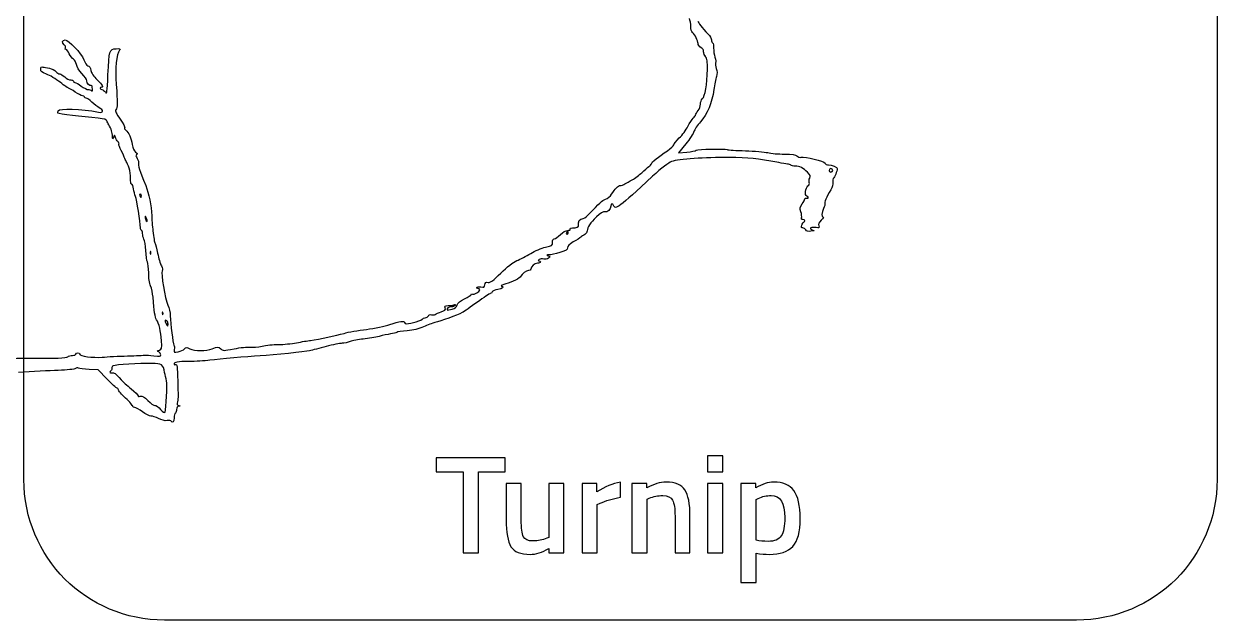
# Model space of a CAD drawing. Extents: x 134 to 417, y 456 to 598.
# Drawn here: x 275.7 to 417.5, y 456.1 to 526.8 of the extents above; entities that cross this region are included whole.
import ezdxf

# ---------------------------------------------------------------- set-up
doc = ezdxf.new("R2010")
doc.units = 0
doc.layers.add('Layer_1', color=7, linetype='CONTINUOUS')

msp = doc.modelspace()

# ---------------------------------------------------------------- linework, layer by layer
at = {"layer": 'Layer_1', "color": 7}
for points in [[(275.723813, 472.747011), (275.723813, 581.087021)], [(417.456085, 581.087021), (417.456085, 472.747011)], [(356.647606, 523.018976), (356.64772, 523.016929)], [(286.598494, 513.334012), (286.483124, 513.622097), (286.369172, 513.334012)], [(354.343266, 512.576045), (353.476176, 511.506561), (354.459997, 511.608892)], [(372.223531, 509.182209), (372.223276, 509.181902)], [(285.596617, 484.679991), (284.564608, 485.774022), (283.466835, 485.813991)], [(292.443789, 485.458384), (292.443987, 485.458356)], [(334.801332, 467.950139), (334.801332, 472.256759), (333.008192, 472.256674)], [(333.008192, 472.256674), (333.008192, 467.966154)], [(338.072145, 464.545757), (338.072145, 464.035975), (339.848986, 464.035975), (339.848986, 472.256674), (338.072145, 472.256674), (338.073647, 465.877304), (337.826183, 465.779225)], [(343.795294, 471.270898), (343.795294, 472.256731), (342.018425, 472.256731), (342.018425, 464.036031), (343.811395, 464.036031), (343.811395, 469.775282), (344.173209, 469.92325)], [(346.590198, 470.645405), (346.590198, 472.438375)], [(349.730844, 471.746976), (349.730844, 472.256731), (347.953975, 472.256731), (347.953975, 464.036031), (349.746945, 464.036031), (349.746945, 470.41543), (349.992992, 470.514926)], [(351.999836, 472.438261), (351.999865, 472.438375)], [(362.669811, 471.746976), (362.669811, 472.256731), (360.894416, 472.256731), (360.894416, 460.50137), (362.687386, 460.50137), (362.687386, 464.003802)], [(362.687386, 465.533036), (362.687386, 470.383115), (362.933433, 470.497351)], [(353.067704, 468.393846), (353.067704, 464.035918), (354.844573, 464.035918), (354.844573, 468.442176)], [(400.759965, 456.050863), (292.41995, 456.050863)]]:
    msp.add_lwpolyline(points, dxfattribs=at)
for points in [[(371.57743, 509.659285)], [(289.543748, 506.634151)], [(290.259496, 503.825102)], [(340.326454, 502.16845)], [(290.748671, 499.824652)], [(292.189209, 492.622016)], [(292.698822, 491.586605)], [(324.689329, 475.299213), (324.689329, 473.671786), (327.894406, 473.671786), (327.894406, 464.036031), (329.737181, 464.036031), (329.737181, 473.671786), (332.910028, 473.671786), (332.910028, 475.299213)], [(356.932006, 475.54526), (356.932006, 473.6556), (358.724976, 473.6556), (358.724976, 475.54526)], [(356.932006, 472.256674), (356.932006, 464.035975), (358.724976, 464.035975), (358.724976, 472.256674)], [(364.790891, 472.438346)], [(364.478825, 470.843065)]]:
    msp.add_lwpolyline(points, close=True, dxfattribs=at)
for points in [[(354.93925, 526.521742), (354.93925, 526.823802), (354.863849, 527.25342), (354.772006, 527.47645)], [(355.152416, 525.795704), (355.03251, 525.8952), (354.93925, 526.212737), (354.93925, 526.521742)], [(355.786101, 527.140483), (355.803109, 526.973238), (356.267565, 526.388961), (356.991165, 525.625194)], [(280.527024, 524.36118), (280.225981, 524.610913), (280.272699, 524.930264), (280.610277, 524.930264)], [(280.610277, 524.930264), (281.04408, 524.930264), (282.544792, 523.34754), (282.837359, 522.581477)], [(355.803647, 524.491172), (355.803647, 524.812876), (355.426611, 525.568139), (355.152416, 525.795704)], [(356.168381, 524.002791), (355.967688, 524.134318), (355.803647, 524.354003), (355.803647, 524.491172)], [(356.991165, 525.625194), (357.20915, 525.395305), (357.387307, 525.083437), (357.387307, 524.932379)], [(357.387307, 524.932379), (357.387307, 524.781292), (357.45137, 524.618073), (357.52989, 524.569544)], [(357.52989, 524.569544), (357.608409, 524.521071), (357.663118, 524.240668), (357.65178, 523.946517)], [(280.65566, 523.983407), (280.699058, 524.09651), (280.641203, 524.266588), (280.527024, 524.36118)], [(280.729502, 523.777895), (280.645512, 523.777895), (280.61229, 523.870305), (280.65566, 523.983407)], [(281.123819, 523.268708), (280.99093, 523.548771), (280.813487, 523.777895), (280.729502, 523.777895)], [(281.618002, 522.624393), (281.479076, 522.698661), (281.25671, 522.988673), (281.123819, 523.268708)], [(285.713461, 520.78074), (285.8328, 523.663121), (285.891761, 523.853212), (286.674605, 523.884421)], [(287.079307, 523.692799), (286.708904, 523.246484), (286.546876, 521.539461), (286.693342, 519.626075)], [(286.674605, 523.884421), (287.176309, 523.904264), (287.232746, 523.878752), (287.079307, 523.692799)], [(356.44646, 523.623458), (356.494082, 523.700561), (356.369074, 523.87149), (356.168381, 524.002791)], [(356.64772, 523.016929), (356.489263, 523.273181), (356.398554, 523.546271), (356.44646, 523.623458)], [(356.911795, 521.473017), (356.931638, 522.330129), (356.876362, 522.648913), (356.647606, 523.018976)], [(357.65178, 523.946517), (357.640441, 523.652366), (357.710173, 523.170901), (357.807402, 522.876609)], [(277.726598, 521.444472), (277.726598, 521.694771), (277.790888, 521.762859), (277.978683, 521.711212)], [(277.978683, 521.711212), (278.117354, 521.673228), (278.464966, 521.602645), (278.7512, 521.55474)], [(281.960702, 522.008736), (281.911153, 522.272925), (281.75692, 522.55004), (281.618002, 522.624393)], [(282.625707, 520.930012), (282.292308, 521.276973), (282.012982, 521.730091), (281.960702, 522.008736)], [(282.837359, 522.581477), (282.973961, 522.223773), (283.200018, 521.901218), (283.339701, 521.864708)], [(283.339701, 521.864708), (283.492233, 521.82474), (283.630309, 521.60307), (283.685414, 521.309203)], [(357.807402, 522.876609), (357.90463, 522.582316), (357.942331, 522.27419), (357.891591, 522.191843)], [(357.891591, 522.191843), (357.840567, 522.109638), (357.874583, 521.816564), (357.964441, 521.54081)], [(278.412993, 520.864645), (277.859676, 521.061086), (277.726598, 521.173593), (277.726598, 521.444472)], [(280.033588, 519.895791), (279.519775, 520.294569), (278.790503, 520.730566), (278.412993, 520.864645)], [(278.7512, 521.55474), (279.037429, 521.506551), (279.387802, 521.339023), (279.529807, 521.182012)], [(279.529807, 521.182012), (279.671794, 521.024973), (279.878003, 520.896733), (279.988027, 520.896733)], [(279.988027, 520.896733), (280.098068, 520.896733), (280.362841, 520.734591), (280.576454, 520.536591)], [(280.576454, 520.536591), (280.790073, 520.33845), (281.111357, 520.17645), (281.290428, 520.17645)], [(281.290428, 520.17645), (281.469492, 520.17645), (281.616021, 520.111536), (281.616021, 520.03245)], [(283.200571, 520.055694), (283.200571, 520.207631), (282.941881, 520.600966), (282.625707, 520.930012)], [(283.685414, 521.309203), (283.744658, 520.993395), (284.006806, 520.597565), (284.4252, 520.192069)], [(284.4252, 520.192069), (285.063024, 519.573946), (285.212948, 519.312195), (284.9292, 519.312195)], [(285.408624, 518.728003), (285.594293, 518.462963), (285.626324, 518.679247), (285.713461, 520.78074)], [(356.306769, 517.922906), (356.649704, 518.265842), (356.869417, 519.555124), (356.911795, 521.473017)], [(357.978614, 520.571248), (357.894709, 520.313862), (357.758646, 519.616908), (357.676356, 519.022681)], [(357.964441, 521.54081), (358.08378, 521.179648), (358.087181, 520.908486), (357.978614, 520.571248)], [(281.085888, 519.169414), (281.020946, 519.170122), (280.547396, 519.496985), (280.033588, 519.895791)], [(281.832109, 518.735968), (281.486642, 518.973511), (281.150841, 519.168705), (281.085888, 519.169414)], [(281.616021, 520.03245), (281.616021, 519.95308), (281.697035, 519.886466), (281.796077, 519.884481)], [(281.796077, 519.884481), (281.89512, 519.882299), (282.230782, 519.687757), (282.542006, 519.45234)], [(282.542006, 519.45234), (282.85323, 519.21678), (283.252978, 519.024195), (283.430333, 519.024195)], [(283.734454, 519.501747), (283.551902, 519.389495), (283.200571, 519.754031), (283.200571, 520.055694)], [(283.430333, 519.024195), (283.607697, 519.024195), (283.781027, 518.943124), (283.815524, 518.844195)], [(283.86343, 519.118021), (283.854926, 519.367754), (283.797383, 519.540412), (283.734454, 519.501747)], [(283.815524, 518.844195), (283.850107, 518.745266), (283.87165, 518.866872), (283.86343, 519.118021)], [(284.9292, 519.312195), (284.84983, 519.312195), (284.7852, 519.247281), (284.7852, 519.168195)], [(284.7852, 519.168195), (284.7852, 519.088825), (284.878743, 519.024195), (284.993263, 519.024195)], [(284.993263, 519.024195), (285.107499, 519.024195), (285.294529, 518.890966), (285.408624, 518.728003)], [(286.693342, 519.626075), (286.858602, 517.468541), (286.850098, 516.878736), (286.650822, 516.638642)], [(357.676356, 519.022681), (357.457805, 517.446618), (356.896346, 516.093443), (356.092328, 515.205604)], [(282.686363, 518.303798), (282.562007, 518.303798), (282.177573, 518.498254), (281.832109, 518.735968)], [(282.912511, 518.159798), (282.912511, 518.239168), (282.810747, 518.303798), (282.686363, 518.303798)], [(283.108442, 518.015798), (283.000669, 518.015798), (282.912511, 518.080711), (282.912511, 518.159798)], [(283.80274, 517.547628), (283.52863, 517.805014), (283.216201, 518.015798), (283.108442, 518.015798)], [(284.687206, 516.875051), (284.474891, 516.987587), (284.07685, 517.290129), (283.80274, 517.547628)], [(356.091619, 517.305266), (356.091619, 517.526651), (356.188564, 517.804532), (356.306769, 517.922906)], [(279.765995, 516.216336), (279.733935, 516.248368), (279.746152, 516.37451), (279.792924, 516.496966)], [(284.542384, 515.634327), (282.690952, 515.808658), (279.824255, 516.158084), (279.765995, 516.216336)], [(279.792924, 516.496966), (279.927258, 516.847073), (282.543344, 516.766825), (284.605002, 516.349281)], [(284.605002, 516.349281), (285.200702, 516.228525), (285.254702, 516.574636), (284.687206, 516.875051)], [(286.650822, 516.638642), (286.543956, 516.509949), (286.683704, 516.202362), (287.153433, 515.530267)], [(355.23788, 515.649209), (355.390384, 515.787256), (355.515392, 515.960991), (355.515392, 516.035259)], [(355.515392, 516.035259), (355.515392, 516.109527), (355.644935, 516.335108), (355.803506, 516.536538)], [(355.803506, 516.536538), (355.961962, 516.738081), (356.091619, 517.083908), (356.091619, 517.305266)], [(285.597156, 515.30222), (285.542164, 515.481936), (285.278995, 515.564991), (284.542384, 515.634327)], [(285.804369, 514.846494), (285.730668, 514.965266), (285.637408, 515.170409), (285.597156, 515.30222)], [(286.256353, 513.478012), (286.25743, 513.889461), (286.097613, 514.373788), (285.804369, 514.846494)], [(287.153433, 515.530267), (287.511109, 515.018585), (287.756759, 514.55291), (287.699301, 514.495423)], [(287.699301, 514.495423), (287.641757, 514.43788), (287.698195, 514.31514), (287.824592, 514.22273)], [(353.576381, 513.297275), (353.936126, 513.634768), (354.394743, 514.245521), (354.595493, 514.654532)], [(354.595493, 514.654532), (354.796186, 515.063543), (355.085348, 515.511162), (355.23788, 515.649209)], [(356.092328, 515.205604), (355.719175, 514.793588), (355.368104, 514.274026), (355.31212, 514.050996)], [(286.369172, 513.334012), (286.274778, 513.095051), (286.255502, 513.119713), (286.256353, 513.478012)], [(286.903389, 512.85422), (286.799074, 512.959669), (286.661877, 513.175555), (286.598494, 513.334012)], [(287.824592, 514.22273), (288.172318, 513.967895), (288.491046, 513.265243), (288.605735, 512.500314)], [(352.922315, 512.482995), (352.922315, 512.593262), (353.216636, 512.95981), (353.576381, 513.297275)], [(355.31212, 514.050996), (355.256277, 513.827909), (354.820167, 513.164262), (354.343266, 512.576045)], [(287.017625, 512.54102), (287.059011, 512.607917), (287.006287, 512.748799), (286.903389, 512.85422)], [(287.282381, 511.780286), (287.095578, 512.131867), (286.976296, 512.474179), (287.017625, 512.54102)], [(287.712113, 510.869032), (287.662791, 511.018702), (287.469184, 511.428733), (287.282381, 511.780286)], [(288.605735, 512.500314), (288.670365, 512.068513), (288.812948, 511.74114), (288.990397, 511.616925)], [(350.257323, 510.22741), (350.257323, 510.380765), (351.121521, 511.083247), (352.166031, 511.778727)], [(352.166031, 511.778727), (352.581987, 512.055672), (352.922315, 512.372585), (352.922315, 512.482995)], [(354.459997, 511.608892), (355.001074, 511.665018), (355.510857, 511.764514), (355.592863, 511.829711)], [(355.592863, 511.829711), (355.762658, 511.96464), (358.931849, 512.033238), (359.261178, 511.909081)], [(359.261178, 511.909081), (359.37995, 511.864294), (360.352375, 511.803632), (361.421972, 511.774435)], [(361.421972, 511.774435), (362.491569, 511.745238), (363.690822, 511.642057), (364.086964, 511.545396)], [(287.939735, 510.380906), (287.86405, 510.499678), (287.761436, 510.71942), (287.712113, 510.869032)], [(288.408898, 508.184113), (288.431575, 508.984843), (288.229748, 509.926314), (287.939735, 510.380906)], [(288.990397, 511.616925), (289.179184, 511.484831), (289.218586, 511.386469), (289.109735, 511.319146)], [(289.109735, 511.319146), (288.994365, 511.247996), (289.015342, 511.114768), (289.182019, 510.860302)], [(289.182019, 510.860302), (289.311279, 510.66301), (289.379594, 510.404661), (289.333956, 510.285832)], [(289.333956, 510.285832), (289.260822, 510.095344), (289.479373, 509.422995), (290.192485, 507.644084)], [(352.639899, 510.492416), (352.337046, 510.397739), (351.46046, 509.708806), (350.407077, 508.737203)], [(359.439364, 510.964413), (356.671361, 510.98709), (353.526151, 510.769106), (352.639899, 510.492416)], [(365.382964, 510.361909), (362.705159, 510.866816), (361.948139, 510.943578), (359.439364, 510.964413)], [(364.086964, 511.545396), (364.483106, 511.448734), (365.371654, 511.371916), (366.061493, 511.37475)], [(366.41537, 510.194665), (366.243591, 510.211672), (365.779106, 510.287357), (365.382964, 510.361909)], [(366.061493, 511.37475), (367.017279, 511.377585), (367.369937, 511.325711), (367.543219, 511.152514)], [(367.543219, 511.152514), (367.669077, 511.026372), (367.89823, 510.958624), (368.056828, 511.00001)], [(368.056828, 511.00001), (368.476498, 511.109711), (370.791921, 510.530536), (370.883055, 510.293021)], [(370.883055, 510.293021), (370.925575, 510.182186), (371.112378, 510.091761), (371.298246, 510.091761)], [(347.989408, 508.323804), (348.308476, 508.499269), (348.819676, 508.87931), (349.125335, 509.168245)], [(349.125335, 509.168245), (349.431024, 509.45718), (349.810781, 509.784809), (349.969238, 509.896295)], [(349.969238, 509.896295), (350.127694, 510.007697), (350.257323, 510.156799), (350.257323, 510.22741)], [(366.83555, 510.0552), (366.776022, 510.114728), (366.587235, 510.177373), (366.41537, 510.194665)], [(367.36115, 509.9472), (367.131543, 509.9472), (366.894935, 509.995956), (366.83555, 510.0552)], [(368.816939, 509.219376), (368.275833, 509.743446), (367.868239, 509.9472), (367.36115, 509.9472)], [(369.069506, 508.531408), (369.199899, 508.775187), (369.15823, 508.888743), (368.816939, 509.219376)], [(371.298246, 510.091761), (371.665162, 510.091761), (372.37765, 509.809714), (372.357609, 509.672489)], [(371.57743, 509.659285), (371.458658, 509.659285), (371.36143, 509.562057), (371.36143, 509.443285)], [(371.36143, 509.443285), (371.36143, 509.324513), (371.458658, 509.227285), (371.57743, 509.227285)], [(371.79343, 509.443285), (371.79343, 509.562057), (371.696202, 509.659285), (371.57743, 509.659285)], [(371.57743, 509.227285), (371.696202, 509.227285), (371.79343, 509.324513), (371.79343, 509.443285)], [(372.223276, 509.181902), (372.156378, 508.959099), (372.024567, 508.683827), (371.930598, 508.570498)], [(372.357609, 509.672489), (372.35194, 509.625717), (372.290428, 509.405182), (372.223531, 509.182209)], [(288.529937, 507.787971), (288.45737, 507.787971), (288.402945, 507.96627), (288.408898, 508.184113)], [(288.749339, 507.247744), (288.70115, 507.544872), (288.60222, 507.787971), (288.529937, 507.787971)], [(290.192485, 507.644084), (290.577657, 506.683111), (290.855565, 505.287275), (290.906901, 504.055763)], [(345.527348, 506.600991), (345.922838, 507.237936), (346.329354, 507.644481), (346.573077, 507.646749)], [(350.407077, 508.737203), (346.349735, 504.994932), (345.98143, 504.719065), (345.771808, 505.265301)], [(346.573077, 507.646749), (346.697802, 507.647911), (346.937131, 507.728954), (347.104658, 507.826749)], [(347.104658, 507.826749), (347.272186, 507.924544), (347.670312, 508.148311), (347.989408, 508.323804)], [(368.713757, 506.391222), (368.446167, 506.493836), (368.551616, 507.371981), (368.858608, 507.599433)], [(368.858608, 507.599433), (368.99382, 507.69978), (369.054765, 507.870992), (369.002891, 508.006006)], [(369.002891, 508.006006), (368.953569, 508.134416), (368.983049, 508.370825), (369.069506, 508.531408)], [(371.824866, 508.022986), (371.863134, 507.823143), (371.752299, 507.449594), (371.557843, 507.121824)], [(371.930598, 508.570498), (371.836488, 508.457112), (371.788866, 508.210809), (371.824866, 508.022986)], [(288.989717, 506.347432), (288.905811, 506.545574), (288.797528, 506.950645), (288.749339, 507.247744)], [(289.567332, 502.638072), (289.561663, 503.273911), (289.139641, 505.993697), (288.989717, 506.347432)], [(289.543748, 506.634151), (289.466929, 506.634151), (289.441417, 506.536923), (289.487055, 506.418151)], [(289.487055, 506.418151), (289.532693, 506.29938), (289.595339, 506.202151), (289.62652, 506.202151)], [(289.683213, 506.418151), (289.683213, 506.536923), (289.620567, 506.634151), (289.543748, 506.634151)], [(289.62652, 506.202151), (289.657701, 506.202151), (289.683213, 506.29938), (289.683213, 506.418151)], [(342.793474, 504.204894), (344.126721, 505.607023), (344.370387, 505.824752), (344.812904, 506.009656)], [(344.812904, 506.009656), (345.070857, 506.117373), (345.392334, 506.383517), (345.527348, 506.600991)], [(368.172227, 505.453578), (368.341739, 505.691405), (368.480183, 505.964013), (368.480183, 506.059285)], [(368.480183, 506.059285), (368.480183, 506.154529), (368.577411, 506.195348), (368.696183, 506.14971)], [(368.696183, 506.14971), (368.814954, 506.104072), (368.912183, 506.121364), (368.912183, 506.190813)], [(368.912183, 506.190813), (368.912183, 506.259128), (368.822891, 506.349269), (368.713757, 506.391222)], [(371.557843, 507.121824), (371.061213, 506.285717), (370.777606, 505.610674), (370.864148, 505.470671)], [(345.431622, 505.183096), (345.431622, 504.783411), (345.052517, 504.42565), (344.72092, 504.512362)], [(345.771808, 505.265301), (345.650485, 505.581789), (345.431622, 505.528923), (345.431622, 505.183096)], [(368.018589, 504.518031), (367.885644, 504.951449), (367.906904, 505.080964), (368.172227, 505.453578)], [(370.719014, 504.916894), (370.457376, 504.410967), (370.428718, 503.897159), (370.662038, 503.897159)], [(370.864148, 505.470671), (370.906384, 505.402072), (370.841471, 505.152992), (370.719014, 504.916894)], [(290.127685, 503.897131), (290.122016, 503.778359), (290.182677, 503.583817), (290.259496, 503.464961)], [(290.259496, 503.825131), (290.177858, 504.015052), (290.133071, 504.039713), (290.127685, 503.897131)], [(290.259496, 503.464961), (290.429575, 503.201622), (290.429575, 503.428961), (290.259496, 503.825102)], [(290.906901, 504.055763), (290.935247, 503.375165), (290.96983, 502.818327), (290.98372, 502.818327)], [(341.593965, 502.963574), (341.485398, 503.246188), (341.819887, 503.790015), (342.048246, 503.702368)], [(342.048246, 503.702368), (342.15738, 503.660415), (342.487162, 503.882651), (342.793474, 504.204894)], [(343.735143, 503.915584), (342.980731, 503.21435), (342.64423, 502.708989), (342.630709, 502.256778)], [(344.72092, 504.512362), (344.541203, 504.559417), (344.216126, 504.362693), (343.735143, 503.915584)], [(368.095124, 503.811865), (368.137928, 503.92355), (368.103628, 504.241342), (368.018589, 504.518031)], [(368.248762, 503.608904), (368.108731, 503.608904), (368.048069, 503.689124), (368.095124, 503.811865)], [(368.129424, 502.924649), (368.184983, 503.102948), (368.286463, 503.270362), (368.355345, 503.296781)], [(368.355345, 503.296781), (368.570211, 503.379269), (368.491691, 503.608904), (368.248762, 503.608904)], [(370.436683, 503.535373), (370.14823, 503.268066), (370.071836, 503.093282), (370.144006, 502.86583)], [(370.662038, 503.897159), (370.752746, 503.897159), (370.650699, 503.73445), (370.436683, 503.535373)], [(289.698293, 502.31393), (289.627427, 502.31393), (289.568466, 502.459914), (289.567332, 502.638072)], [(289.827269, 501.944349), (289.827269, 502.147593), (289.769443, 502.31393), (289.698293, 502.31393)], [(289.986293, 501.27764), (289.898702, 501.440916), (289.827269, 501.741048), (289.827269, 501.944349)], [(290.98372, 502.818327), (290.997893, 502.818327), (291.031342, 502.572847), (291.058554, 502.273083)], [(291.058554, 502.273083), (291.130838, 501.478475), (291.228917, 500.909136), (291.318775, 500.763832)], [(338.728252, 501.306412), (338.844472, 501.306412), (339.166403, 501.533184), (339.443717, 501.810582)], [(339.443717, 501.810582), (339.760602, 502.127467), (340.086614, 502.31478), (340.321323, 502.31478)], [(340.17395, 502.02445), (340.12491, 501.945364), (340.154107, 501.88045), (340.237446, 501.88045)], [(340.326454, 502.16845), (340.291587, 502.16845), (340.222706, 502.103537), (340.17395, 502.02445)], [(340.237446, 501.88045), (340.321351, 501.88045), (340.38995, 501.945364), (340.38995, 502.02445)], [(340.321323, 502.31478), (340.533638, 502.31478), (340.65635, 502.376859), (340.605723, 502.45878)], [(340.38995, 502.02445), (340.38995, 502.10382), (340.36132, 502.16845), (340.326454, 502.16845)], [(340.605723, 502.45878), (340.55555, 502.540135), (340.672337, 502.60278), (340.873597, 502.60278)], [(340.873597, 502.60278), (341.396135, 502.60278), (341.678211, 502.743946), (341.593965, 502.963574)], [(342.340554, 501.824636), (342.185499, 501.736479), (341.980186, 501.599282), (341.88446, 501.520054)], [(342.630709, 502.256778), (342.627874, 502.107392), (342.49578, 501.912935), (342.340554, 501.824636)], [(368.247345, 502.600507), (368.086904, 502.600507), (368.055439, 502.68668), (368.129424, 502.924649)], [(368.593002, 502.373452), (368.523269, 502.498176), (368.367647, 502.600507), (368.247345, 502.600507)], [(369.2124, 502.207625), (368.866573, 502.164822), (368.682236, 502.213294), (368.593002, 502.373452)], [(369.822302, 502.641893), (369.269433, 502.752444), (368.899654, 502.541263), (369.368306, 502.382523)], [(369.368306, 502.382523), (369.677112, 502.277924), (369.664384, 502.263751), (369.2124, 502.207625)], [(370.144006, 502.86583), (370.23188, 502.588885), (370.199565, 502.566463), (369.822302, 502.641893)], [(290.201159, 499.911454), (290.170545, 500.499473), (290.073883, 501.114251), (289.986293, 501.27764)], [(291.318775, 500.763832), (291.362145, 500.693817), (291.495373, 500.166828), (291.615109, 499.592925)], [(335.924107, 499.585782), (336.439106, 499.886141), (337.233203, 500.216434), (337.688759, 500.319757)], [(337.688759, 500.319757), (338.452809, 500.492954), (338.517071, 500.538591), (338.517071, 500.90701)], [(338.517071, 500.90701), (338.517071, 501.161845), (338.593606, 501.306412), (338.728252, 501.306412)], [(340.987096, 500.943827), (340.490551, 500.647124), (340.272283, 500.426646), (340.290794, 500.240409)], [(341.88446, 501.520054), (341.788649, 501.440967), (341.384882, 501.181512), (340.987096, 500.943827)], [(290.402419, 498.570894), (290.322482, 498.72028), (290.232057, 499.323464), (290.201159, 499.911454)], [(290.748671, 499.824652), (290.700765, 499.776746), (290.695663, 499.652589), (290.737332, 499.548557)], [(290.737332, 499.548557), (290.783254, 499.433754), (290.817553, 499.46777), (290.824356, 499.635581)], [(290.824356, 499.635581), (290.830025, 499.787518), (290.796009, 499.872557), (290.748671, 499.824652)], [(291.615109, 499.592925), (291.734731, 499.019023), (291.932362, 498.349621), (292.054224, 498.10536)], [(334.267512, 498.726488), (334.663654, 498.898834), (335.409137, 499.285423), (335.924107, 499.585782)], [(337.473439, 498.905178), (337.293439, 498.950249), (337.049546, 498.92502), (336.93137, 498.85132)], [(338.028803, 499.012328), (337.903228, 498.908296), (337.653383, 498.859824), (337.473439, 498.905178)], [(338.084929, 499.407704), (337.788283, 499.410539), (337.771701, 499.393531), (337.990819, 499.307074)], [(337.990819, 499.307074), (338.23148, 499.21183), (338.234882, 499.183483), (338.028803, 499.012328)], [(339.381383, 499.686066), (338.866413, 499.530444), (338.282986, 499.405153), (338.084929, 499.407704)], [(340.290794, 500.240409), (340.313471, 500.024409), (340.126668, 499.91142), (339.381383, 499.686066)], [(290.547836, 497.276935), (290.547836, 497.8393), (290.482356, 498.421565), (290.402419, 498.570894)], [(292.153436, 497.502771), (291.975704, 497.272314), (292.488463, 494.135495), (292.815099, 493.454869)], [(292.054224, 498.10536), (292.182633, 497.847974), (292.224302, 497.594585), (292.153436, 497.502771)], [(332.379241, 497.254399), (333.132775, 498.002066), (333.802828, 498.524434), (334.267512, 498.726488)], [(335.663008, 497.55875), (335.416677, 497.55875), (334.860888, 497.143304), (334.750195, 496.87645)], [(335.924079, 497.727411), (335.924079, 497.634718), (335.806724, 497.55875), (335.663008, 497.55875)], [(336.738699, 498.423005), (336.390208, 498.423005), (335.924079, 498.024964), (335.924079, 497.727411)], [(337.076504, 498.567005), (337.076504, 498.487635), (336.924567, 498.423005), (336.738699, 498.423005)], [(336.93137, 498.85132), (336.787937, 498.760611), (336.776315, 498.71469), (336.896504, 498.713272)], [(336.896504, 498.713272), (336.995433, 498.712139), (337.076504, 498.646375), (337.076504, 498.567005)], [(290.775175, 495.7189), (290.639679, 496.037826), (290.547836, 496.668053), (290.547836, 497.276935)], [(330.474076, 495.852809), (330.511776, 496.118982), (330.596816, 496.181996), (330.866674, 496.143984)], [(330.866674, 496.143984), (331.135682, 496.105999), (331.467109, 496.349495), (332.379241, 497.254399)], [(334.750195, 496.87645), (334.657502, 496.652797), (333.700611, 496.162346), (332.978683, 495.968343)], [(291.062324, 494.391039), (291.029443, 494.82678), (290.900183, 495.424324), (290.775175, 495.7189)], [(328.077099, 494.196469), (328.510857, 494.401697), (328.865754, 494.630935), (328.865754, 494.705571)], [(328.865754, 494.705571), (328.865754, 494.780122), (328.933502, 494.799398), (329.015991, 494.748374)], [(329.015991, 494.748374), (329.189187, 494.641225), (329.873981, 495.04947), (329.873981, 495.259801)], [(329.649477, 495.400399), (329.525887, 495.400399), (329.463524, 495.463045), (329.510863, 495.53958)], [(329.510863, 495.53958), (329.558202, 495.616116), (329.783556, 495.641628), (330.011461, 495.59599)], [(331.118702, 494.820709), (331.028277, 494.820113), (330.338211, 494.360135), (329.585556, 493.798564)], [(329.873981, 495.259801), (329.873981, 495.337187), (329.772784, 495.400399), (329.649477, 495.400399)], [(330.011461, 495.59599), (330.366387, 495.525124), (330.432888, 495.561974), (330.474076, 495.852809)], [(331.358513, 495.017433), (331.317128, 494.909717), (331.209411, 494.821276), (331.118702, 494.820709)], [(332.022161, 495.307247), (331.698472, 495.255373), (331.399814, 495.12498), (331.358513, 495.017433)], [(332.438485, 495.719461), (332.794743, 495.60069), (332.590139, 495.398041), (332.022161, 495.307247)], [(332.978683, 495.968343), (332.586822, 495.863178), (332.343751, 495.750926), (332.438485, 495.719461)], [(291.48412, 491.713007), (291.299017, 492.002226), (291.191074, 492.687587), (291.062324, 494.391039)], [(292.815099, 493.454869), (292.96732, 493.137955), (293.100605, 492.554529), (293.111546, 492.158387)], [(325.764397, 493.108787), (325.69183, 493.337543), (325.750224, 493.383747), (326.107162, 493.383747)], [(326.488876, 493.239747), (326.172954, 493.239747), (325.876847, 493.011558), (326.014384, 492.873936)], [(326.107162, 493.383747), (326.343572, 493.383747), (326.650422, 493.427117), (326.788753, 493.480125)], [(326.936154, 493.408125), (326.878894, 493.315432), (326.677635, 493.239747), (326.488876, 493.239747)], [(326.590072, 492.958125), (326.961921, 493.06074), (327.13268, 493.202472), (327.197849, 493.461984)], [(326.788753, 493.480125), (326.960249, 493.545889), (327.00702, 493.522929), (326.936154, 493.408125)], [(327.197849, 493.461984), (327.262762, 493.720503), (327.512665, 493.929218), (328.077099, 494.196469)], [(329.585556, 493.798564), (328.832872, 493.236992), (328.022589, 492.675817), (327.784876, 492.551461)], [(292.189209, 492.622016), (292.141304, 492.57411), (292.136202, 492.449953), (292.177871, 492.345921)], [(292.177871, 492.345921), (292.223792, 492.231118), (292.258091, 492.265134), (292.264894, 492.432945)], [(292.264894, 492.432945), (292.270564, 492.584882), (292.236548, 492.669921), (292.189209, 492.622016)], [(293.111546, 492.158387), (293.137058, 491.238006), (293.432712, 488.889842), (293.546948, 488.701196)], [(321.225165, 491.223067), (321.639279, 491.223067), (323.103543, 491.695347), (323.103543, 491.828916)], [(323.103543, 491.828916), (323.103543, 491.891845), (323.235354, 491.943436), (323.396192, 491.943436)], [(323.396192, 491.943436), (323.5572, 491.943436), (323.726854, 492.042648), (323.77337, 492.163688)], [(323.77337, 492.163688), (323.827512, 492.305136), (323.957339, 492.352475), (324.135893, 492.295782)], [(324.135893, 492.295782), (324.28868, 492.24731), (324.491783, 492.27027), (324.586998, 492.344821)], [(327.784876, 492.551461), (327.214828, 492.253228), (325.181169, 491.510976), (324.543685, 491.36845)], [(324.586998, 492.344821), (324.682243, 492.420223), (325.005761, 492.561105), (325.30595, 492.657851)], [(325.30595, 492.657851), (325.745603, 492.799584), (325.834753, 492.887174), (325.764397, 493.108787)], [(326.014384, 492.873936), (326.046699, 492.841905), (326.305644, 492.879606), (326.590072, 492.958125)], [(292.065052, 489.215429), (291.991635, 490.328198), (291.77538, 491.257933), (291.48412, 491.713007)], [(292.698822, 491.586548), (292.450507, 491.740186), (292.429814, 491.606391), (292.64298, 491.220255)], [(292.64298, 491.220255), (292.835169, 490.873181), (292.842255, 490.871594), (292.847357, 491.176035)], [(292.847357, 491.176035), (292.850135, 491.349515), (292.783294, 491.534391), (292.698822, 491.586605)], [(313.748306, 490.091391), (314.267754, 490.246163), (315.467008, 490.461426), (316.413298, 490.56971)], [(316.413298, 490.56971), (317.41611, 490.684513), (318.579987, 490.921914), (319.203411, 491.138878)], [(319.203411, 491.138878), (320.323805, 491.528812), (320.942835, 491.610025), (320.942835, 491.367067)], [(321.25629, 490.405776), (320.647861, 490.356737), (320.085241, 490.267729), (320.006013, 490.208202)], [(320.942835, 491.367067), (320.942835, 491.287697), (321.069827, 491.223067), (321.225165, 491.223067)], [(323.200998, 490.875279), (322.644557, 490.622712), (321.99035, 490.464879), (321.25629, 490.405776)], [(324.543685, 491.36845), (324.266457, 491.306372), (323.662167, 491.084532), (323.200998, 490.875279)], [(291.820139, 488.117032), (292.108224, 488.208591), (292.126167, 488.288812), (292.065052, 489.215429)], [(305.961335, 488.769143), (306.555534, 488.771921), (307.527902, 488.866938), (308.122129, 488.980324)], [(308.122129, 488.980324), (308.716328, 489.09371), (309.461811, 489.220135), (309.778724, 489.261521)], [(309.778724, 489.261521), (310.853027, 489.401836), (312.799691, 489.808721), (313.748306, 490.091391)], [(314.478397, 489.115899), (314.21109, 489.005915), (313.780762, 488.915773), (313.521817, 488.915773)], [(316.044567, 489.421786), (315.45034, 489.363676), (314.745591, 489.225912), (314.478397, 489.115899)], [(317.917247, 489.734192), (317.481506, 489.620523), (316.638794, 489.479924), (316.044567, 489.421786)], [(319.285757, 490.020265), (318.968844, 489.976611), (318.353017, 489.847918), (317.917247, 489.734192)], [(320.006013, 490.208202), (319.926926, 490.148391), (319.602671, 490.063918), (319.285757, 490.020265)], [(281.501178, 487.476573), (281.723017, 487.476573), (281.904531, 487.541486), (281.904531, 487.620573)], [(281.904531, 487.620573), (281.904531, 487.699659), (282.001759, 487.764573), (282.120616, 487.764573)], [(282.120616, 487.764573), (282.239444, 487.764573), (282.336701, 487.710147), (282.336701, 487.643533)], [(282.336701, 487.643533), (282.336701, 487.390683), (283.91794, 487.168362), (285.036293, 487.263946)], [(291.748706, 487.884308), (291.536391, 488.00308), (291.544611, 488.029442), (291.820139, 488.117032)], [(291.988233, 487.530969), (291.988233, 487.651725), (291.880517, 487.810466), (291.748706, 487.884308)], [(293.546948, 488.701196), (293.594854, 488.62211), (293.616113, 488.384793), (293.594003, 488.174037)], [(293.594003, 488.174037), (293.555452, 487.80576), (293.574161, 487.7953), (294.061153, 487.905313)], [(294.061153, 487.905313), (294.340082, 487.968242), (294.672756, 488.123864), (294.800145, 488.251338)], [(294.800145, 488.251338), (295.007924, 488.459117), (295.074539, 488.460818), (295.447521, 488.268346)], [(295.447521, 488.268346), (295.984035, 487.990834), (297.423043, 487.991401), (298.08822, 488.269395)], [(298.08822, 488.269395), (298.740444, 488.541804), (298.827865, 488.53982), (299.123631, 488.243883)], [(299.123631, 488.243883), (299.349553, 488.017962), (299.450409, 488.019095), (300.690227, 488.263725)], [(300.690227, 488.263725), (301.419014, 488.407158), (302.27023, 488.494466), (302.581814, 488.458182)], [(302.581814, 488.458182), (302.89337, 488.421899), (303.538139, 488.47519), (304.014614, 488.578088)], [(309.66789, 488.034), (309.11298, 487.901906), (305.482989, 487.521099), (303.80006, 487.418343)], [(304.014614, 488.578088), (304.49109, 488.680418), (305.367109, 488.766308), (305.961335, 488.769143)], [(311.630712, 488.539446), (310.849569, 488.332517), (309.966293, 488.105008), (309.66789, 488.034)], [(313.521817, 488.915773), (313.262731, 488.915773), (312.411883, 488.746545), (311.630712, 488.539446)], [(274.485807, 487.116573), (275.515784, 487.154273), (276.71502, 487.173832), (277.150785, 487.159943)], [(277.150785, 487.159943), (279.282849, 487.091911), (280.771756, 487.151439), (280.929489, 487.308195)], [(280.929489, 487.308195), (281.022097, 487.400888), (281.279344, 487.476573), (281.501178, 487.476573)], [(285.036293, 487.263946), (285.651099, 487.316387), (286.996819, 487.385269), (288.026787, 487.417017)], [(286.343178, 486.248513), (286.209383, 486.196923), (286.132847, 486.069647), (286.172816, 485.965332)], [(290.893323, 486.512419), (289.434274, 486.532261), (286.658617, 486.37012), (286.343178, 486.248513)], [(288.026787, 487.417017), (289.056756, 487.448765), (289.996724, 487.486749), (290.115553, 487.501489)], [(290.115553, 487.501489), (290.234324, 487.515662), (290.704365, 487.478812), (291.15995, 487.420135)], [(292.443987, 485.458356), (292.261153, 486.421937), (292.151679, 486.49629), (290.893323, 486.512419)], [(291.15995, 487.420135), (291.853049, 487.329426), (291.988233, 487.347568), (291.988233, 487.530969)], [(295.352504, 486.754951), (293.990542, 486.754951), (293.572318, 486.681534), (293.572318, 486.442942)], [(293.572318, 486.442942), (293.572318, 486.36754), (293.632413, 486.342879), (293.706113, 486.388517)], [(293.706113, 486.388517), (293.910208, 486.514658), (293.973704, 486.10097), (294.003723, 484.450214)], [(297.825647, 486.896683), (297.19389, 486.818731), (296.08098, 486.754951), (295.352504, 486.754951)], [(303.80006, 487.418343), (302.16583, 487.318564), (299.01549, 487.04349), (297.825647, 486.896683)], [(279.809943, 485.700888), (278.783167, 485.667439), (276.662571, 485.557172), (275.097509, 485.455975)], [(281.856387, 485.910652), (281.757628, 485.828731), (280.836717, 485.734337), (279.809943, 485.700888)], [(282.202512, 485.956857), (282.110896, 486.01355), (281.955161, 485.992857), (281.856387, 485.910652)], [(283.466835, 485.813991), (282.863052, 485.836668), (282.294111, 485.900164), (282.202512, 485.956857)], [(286.091745, 485.680649), (285.843997, 485.527578), (285.914863, 485.335417), (286.192375, 485.407956)], [(286.172816, 485.965332), (286.212784, 485.861017), (286.17565, 485.732891), (286.091745, 485.680649)], [(286.192375, 485.407956), (286.439272, 485.472586), (286.578, 485.366003), (287.267641, 484.583414)], [(292.663757, 484.450016), (292.595443, 484.727244), (292.496513, 485.181071), (292.443789, 485.458384)], [(286.787509, 483.585931), (286.700202, 483.585931), (286.164255, 484.078252), (285.596617, 484.679991)], [(286.946249, 483.40508), (286.946249, 483.504576), (286.874816, 483.585931), (286.787509, 483.585931)], [(287.810589, 482.396882), (287.335219, 482.851843), (286.946249, 483.305556), (286.946249, 483.40508)], [(287.267641, 484.583414), (287.447357, 484.37932), (287.983446, 483.8976), (288.458816, 483.512655)], [(288.458816, 483.512655), (288.934186, 483.127739), (289.304164, 482.751553), (289.280976, 482.67669)], [(292.488009, 480.733569), (292.643348, 481.188047), (292.776208, 483.993638), (292.663757, 484.450016)], [(294.003723, 484.450214), (294.017896, 483.618302), (294.037172, 482.808019), (294.044542, 482.649534)], [(288.674901, 481.425449), (288.674901, 481.504819), (288.285959, 481.941893), (287.810589, 482.396882)], [(289.280976, 482.67669), (289.258299, 482.601855), (289.38189, 482.578044), (289.557071, 482.623682)], [(289.557071, 482.623682), (289.800567, 482.687461), (290.012683, 482.565288), (290.460529, 482.103751)], [(290.460529, 482.103751), (290.78246, 481.772013), (291.151701, 481.518539), (291.281046, 481.54045)], [(293.959219, 481.97588), (293.882683, 481.677619), (293.91755, 481.575402), (294.112573, 481.524406)], [(294.044542, 482.649534), (294.053046, 482.491077), (294.013644, 482.18794), (293.959219, 481.97588)], [(288.890617, 481.281165), (288.771846, 481.281165), (288.674901, 481.346079), (288.674901, 481.425449)], [(289.808135, 480.776967), (289.42217, 481.054195), (289.009276, 481.281165), (288.890617, 481.281165)], [(290.822598, 480.272797), (290.650535, 480.272797), (290.194129, 480.499569), (289.808135, 480.776967)], [(291.281046, 481.54045), (291.410306, 481.563128), (291.720501, 481.347694), (291.97012, 481.06338)], [(291.97012, 481.06338), (292.26223, 480.730677), (292.446822, 480.613124), (292.488009, 480.733569)], [(293.716687, 480.632939), (293.637317, 480.583899), (293.572687, 480.320844), (293.572687, 480.048208)], [(293.860687, 481.073584), (293.860687, 480.880261), (293.795773, 480.681893), (293.716687, 480.632939)], [(294.112687, 481.441918), (293.946009, 481.43058), (293.860687, 481.306139), (293.860687, 481.073584)], [(294.112573, 481.524406), (294.352668, 481.461761), (294.352668, 481.457792), (294.112687, 481.441918)], [(291.726142, 479.971332), (291.40115, 480.137159), (290.994548, 480.272797), (290.822598, 480.272797)], [(292.735134, 479.731238), (292.486819, 479.694671), (292.077269, 479.792183), (291.726142, 479.971332)], [(293.227398, 479.672561), (293.18658, 479.738608), (292.965194, 479.76497), (292.735134, 479.731238)], [(293.572687, 480.048208), (293.572687, 479.586274), (293.398072, 479.396353), (293.227398, 479.672561)], [(292.41995, 456.050863), (283.170288, 456.050863), (275.723813, 463.497335), (275.723813, 472.747011)], [(346.590198, 472.438375), (345.658479, 472.26291), (344.727014, 471.873798), (343.795294, 471.270898)], [(351.999865, 472.438375), (351.287376, 472.438375), (350.531036, 472.207351), (349.730844, 471.746976)], [(354.235181, 471.500787), (353.84057, 472.125572), (353.095994, 472.438261), (351.999836, 472.438261)], [(364.790891, 472.438375), (364.133197, 472.438375), (363.426151, 472.207351), (362.669811, 471.746976)], [(367.17565, 471.434939), (366.671424, 472.103603), (365.876079, 472.438346), (364.790891, 472.438346)], [(417.456085, 472.747011), (417.456085, 463.497335), (410.009613, 456.050863), (400.759965, 456.050863)], [(344.173209, 469.92325), (344.841874, 470.219216), (345.647509, 470.459083), (346.590198, 470.645405)], [(349.992992, 470.514926), (350.508189, 470.734044), (351.045298, 470.843065), (351.604318, 470.843065)], [(351.604318, 470.843065), (352.196249, 470.843065), (352.585446, 470.656261), (352.771795, 470.283477)], [(354.844573, 468.442176), (354.844573, 469.867181), (354.640762, 470.886917), (354.235181, 471.500787)], [(362.933433, 470.497351), (363.448602, 470.727524), (363.963628, 470.843065), (364.478825, 470.843065)], [(364.478882, 470.843121), (365.564069, 470.843121), (366.106337, 469.971241), (366.106337, 468.228359)], [(367.931509, 468.098022), (367.931509, 469.665524), (367.679792, 470.777244), (367.17565, 471.434939)], [(352.771795, 470.283477), (352.969087, 469.910806), (353.067704, 469.281713), (353.067704, 468.393846)], [(333.008192, 467.966154), (333.008192, 466.442504), (333.200098, 465.373474), (333.58388, 464.759603)], [(335.04738, 465.959395), (334.88297, 466.299213), (334.801332, 466.963597), (334.801332, 467.950139)], [(366.106337, 468.228359), (366.106337, 467.197994), (365.965172, 466.470312), (365.680063, 466.042819)], [(367.05994, 464.809436), (367.640901, 465.445219), (367.931509, 466.54149), (367.931509, 468.098022)], [(336.198728, 465.449641), (335.595855, 465.449641), (335.211789, 465.61972), (335.04738, 465.959395)], [(337.826183, 465.779225), (337.332898, 465.560107), (336.790658, 465.449641), (336.198728, 465.449641)], [(364.133169, 465.401225), (363.60703, 465.401225), (363.125849, 465.445446), (362.687386, 465.533036)], [(365.680063, 466.042819), (365.395068, 465.615326), (364.878567, 465.401225), (364.133169, 465.401225)], [(333.58388, 464.759603), (333.967521, 464.156731), (334.723861, 463.855805), (335.852901, 463.855805)], [(335.852901, 463.855805), (336.532535, 463.855805), (337.271953, 464.085411), (338.072145, 464.545757)], [(362.687386, 464.003802), (363.279288, 463.905156), (363.799474, 463.855833), (364.248907, 463.855833)], [(364.248907, 463.855833), (365.553326, 463.855833), (366.48995, 464.173682), (367.05994, 464.809436)]]:
    msp.add_open_spline(points, degree=3, dxfattribs=at)

doc.saveas('drawing.dxf')
